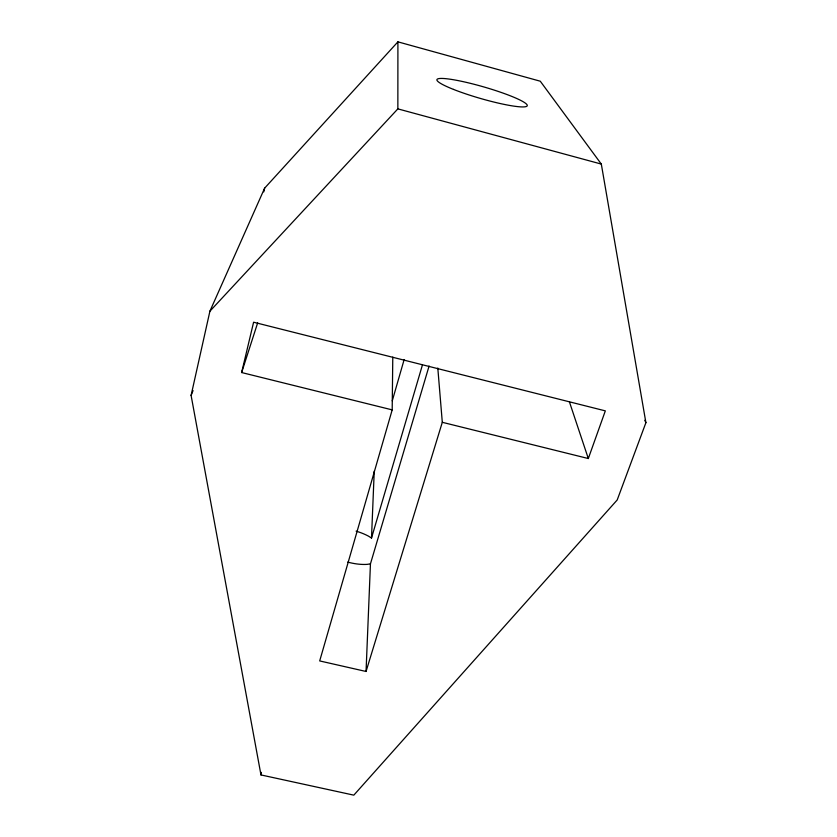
<?xml version="1.0" encoding="UTF-8"?>
<svg xmlns="http://www.w3.org/2000/svg" width="837" height="837" viewBox="0 0 837 837"><rect width="100%" height="100%" fill="white"/><g stroke="black" fill="none" stroke-linecap="round" stroke-linejoin="round"><path stroke-width="1.26" d="M209.909 311.197L397.857 108.873L397.91 41.85L540.273 81.21L601.311 164.073L645.902 422.685L617.204 499.961L353.821 795.15L260.977 774.936L191.098 395.42L209.909 311.197L264.638 188.147L397.91 41.85M437.803 368.039L442.302 422.308L366.051 671.473L319.692 660.927L392.187 409.879L392.783 357.096M366.051 671.473L370.446 563.856L429.088 366.02M356.112 531.15A33.7 16.029 16.1 0 1 368.364 536.078L371.502 538.045L374.233 471.189M260.977 774.936L261.374 772.363M263.77 191.893L264.638 188.147M392.187 409.879L241.631 372.538L253.601 322.214L605.329 410.873L588.317 458.53L442.302 422.308M392.26 400.86L404.156 359.565M371.502 538.045L422.423 364.984M241.631 372.538L257.66 322.904M191.098 395.42L193.065 390.597M370.446 563.856L367.066 564.379A33.7 16.029 16.1 0 1 347.753 562.098M397.857 108.873L601.311 164.073M644.804 420.31L645.902 422.685M569.369 401.708L588.317 458.53M453.487 89.402A46.966 5.995 16.1 0 0 526.693 106.32A46.966 5.995 16.1 0 0 466.209 82.34A46.966 5.995 16.1 0 0 453.487 89.402"/></g></svg>
